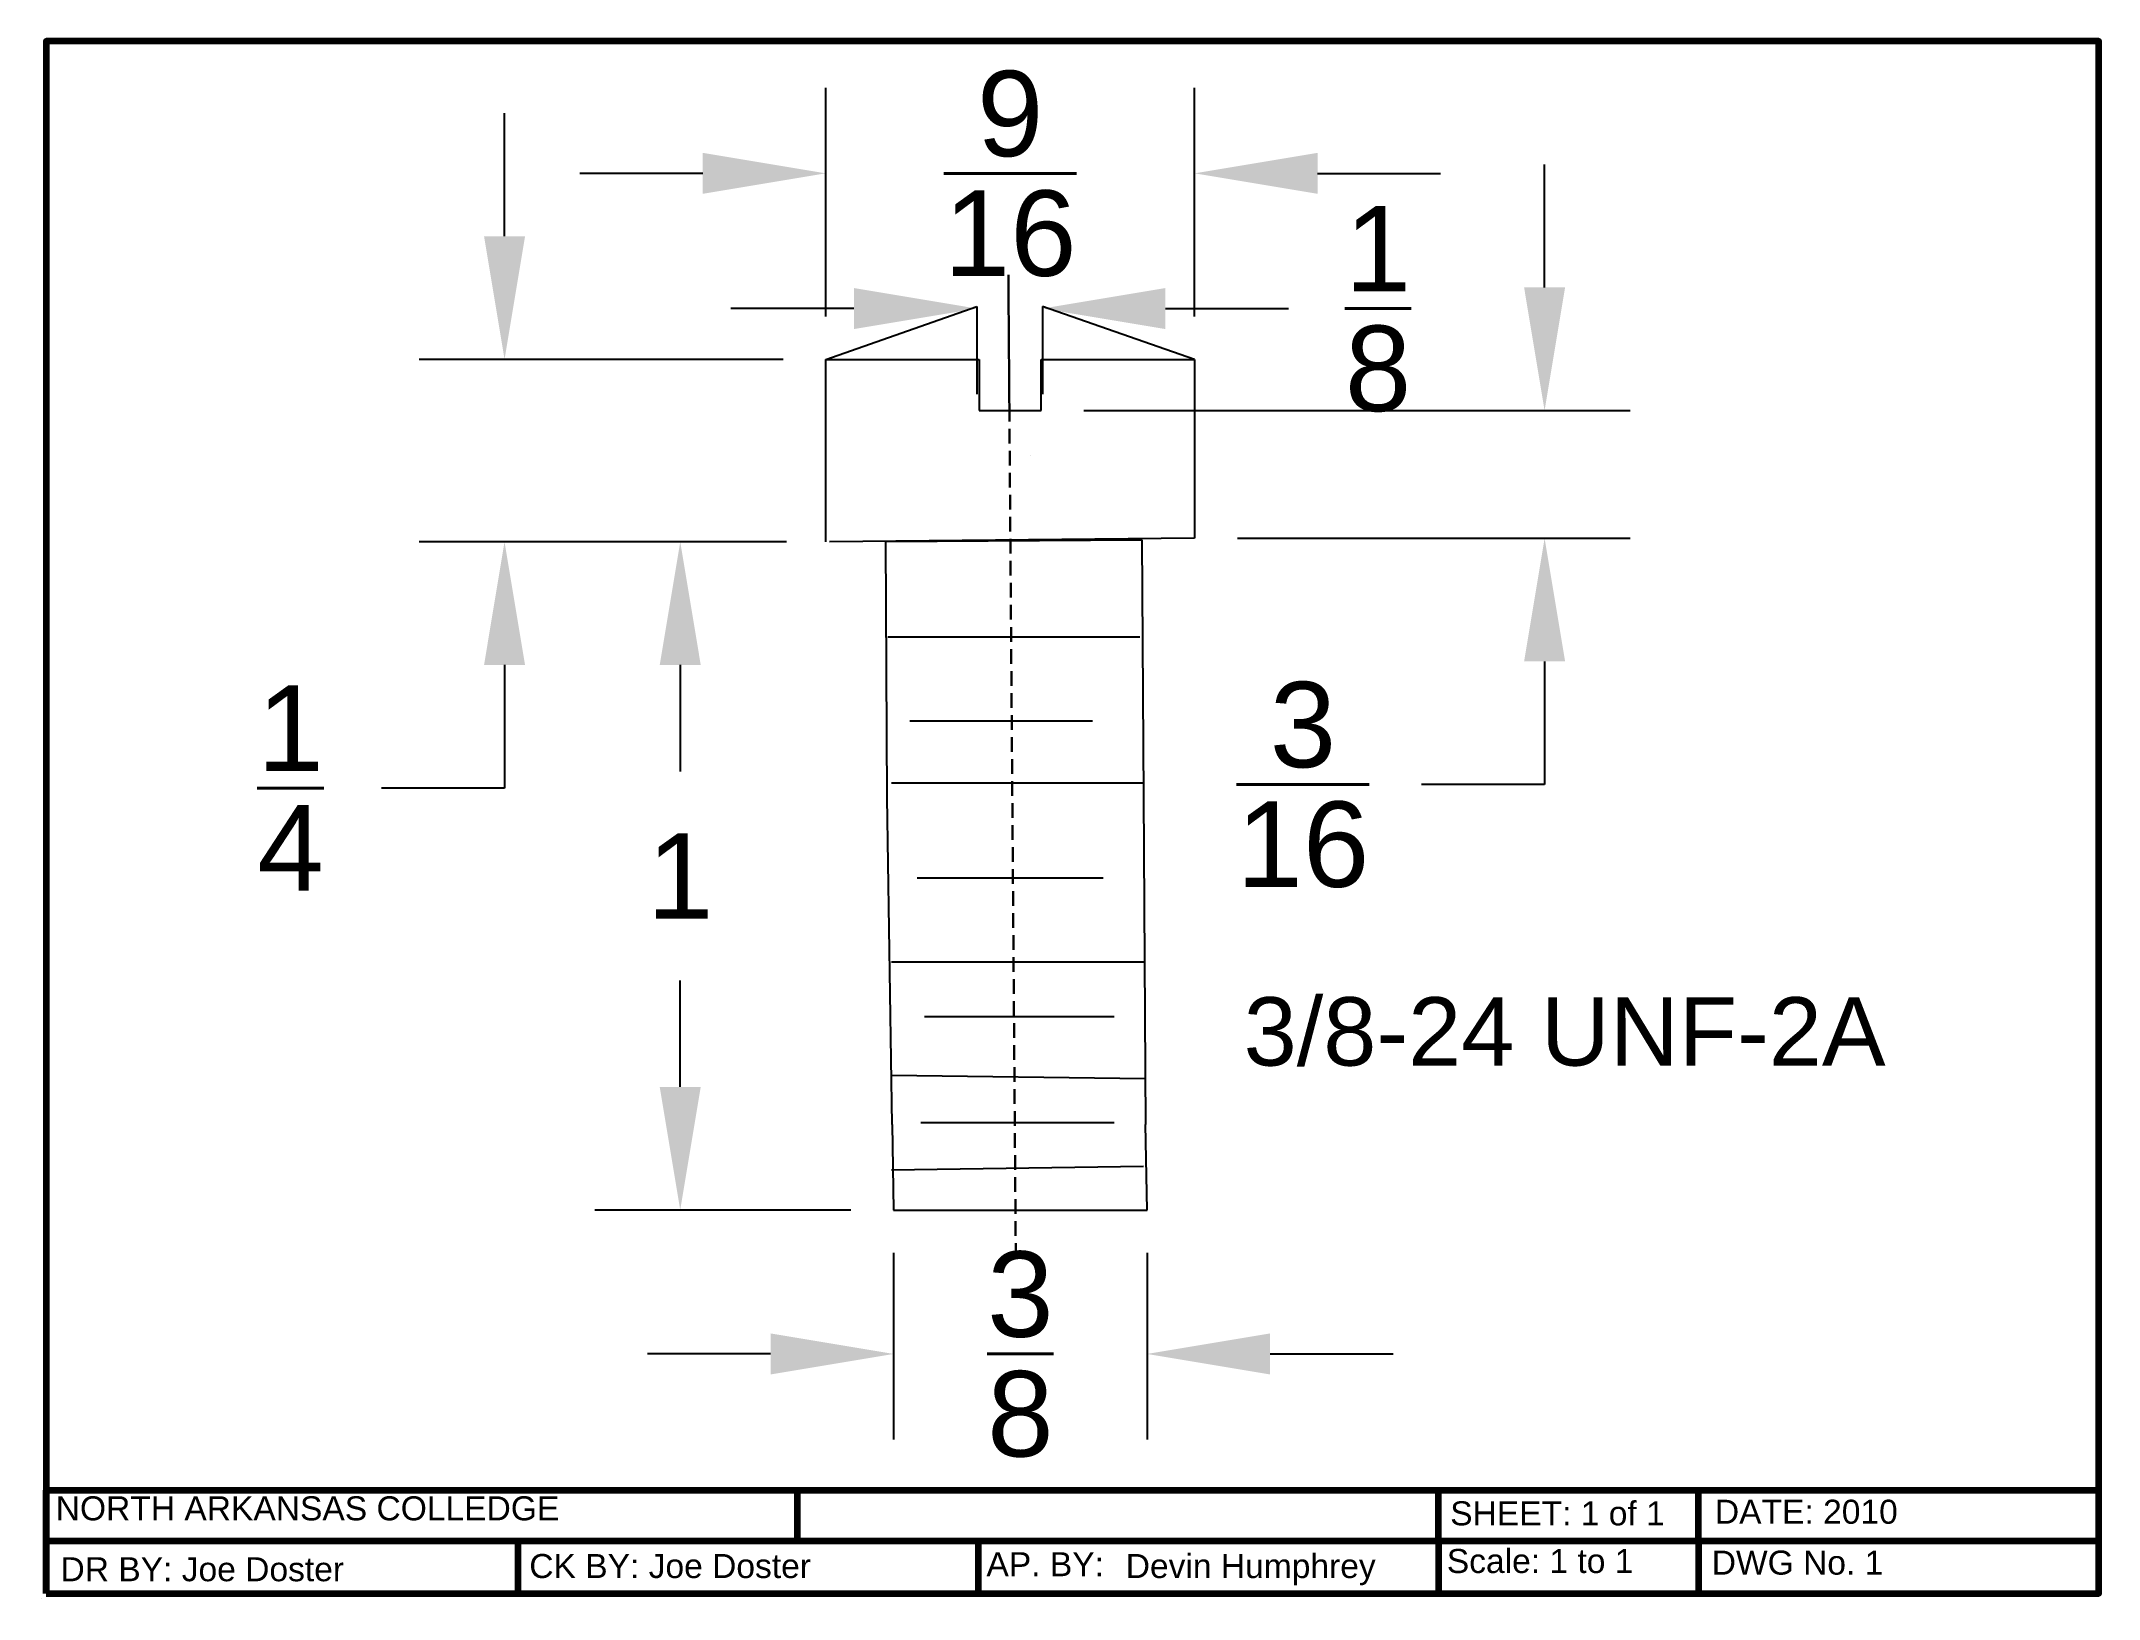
# Paper-space layout 'Layout1' of a CAD drawing. Header units: inches. Extents: x 0.1 to 10.4, y 0.1 to 7.8.
# The model-space entities are those that its viewports show. They can reach past a viewport. Long polylines and large blocks are cut down to what shows.
import ezdxf

# ---------------------------------------------------------------- set-up
doc = ezdxf.new("R2010")
doc.units = ezdxf.units.IN
doc.header["$MEASUREMENT"] = 0
doc.linetypes.add('CENTER', pattern=[2, 1.25, -0.25, 0.25, -0.25])
doc.linetypes.add('HIDDEN', pattern=[0.375, 0.25, -0.125])
for name, color, linetype in [('Center lines', 1, 'CENTER'), ('Object Lines', 5, 'Continuous'), ('Ttitle Block lettering', 3, 'Continuous'), ('Viewport', 7, 'Continuous')]:
    doc.layers.add(name, color=color, linetype=linetype)
for name, color, linetype, lineweight in [('Dimensions', 6, 'Continuous', 40), ('Hidden Lines', 4, 'HIDDEN', 30), ('Title block', 3, 'Continuous', 120)]:
    doc.layers.add(name, color=color, linetype=linetype, lineweight=lineweight)
doc.layers.get('Viewport').off()
doc.styles.get("Standard").update_dxf_attribs({"font": 'arial.ttf'})
doc.dimstyles.new('Mechanical', dxfattribs={"dimtxt": 0.125, "dimasz": 0.18, "dimexe": 0.125, "dimexo": 0.0625, "dimgap": 0.09, "dimtad": 0, "dimtih": 1, "dimtoh": 1, "dimdec": 4, "dimzin": 0, "dimdsep": 46, "dimlunit": 5, "dimtxsty": 'Standard', "dimcen": -0.125, "dimadec": 0, "dimazin": 0, "dimtfac": 1, "dimtdec": 4, "dimtofl": 0, "dimtmove": 0, "dimatfit": 3, "dimfxl": 1, "dimtolj": 1, "dimtzin": 0, "dimarcsym": 0})

# ---------------------------------------------------------------- blocks, each defined once
blk = doc.blocks.new('*D20')
at = {"layer": 'Defpoints', "color": 0}
for p in [(1.4585, 1.8127), (1.6767, 1.8127), (1.7707, 0.8354)]:
    blk.add_point(p, dxfattribs=at)
at = {"layer": 'Dimensions', "color": 0, "lineweight": -2}
for p, q in [((1.6142, 1.8127), (1.3335, 1.8127)), ((1.4585, 1.6327), (1.4585, 1.4768)), ((1.4585, 1.0154), (1.4585, 1.1713)), ((1.7082, 0.8354), (1.3335, 0.8354))]:
    blk.add_line(p, q, dxfattribs=at)
at = {"layer": 'Dimensions', "color": 0}
for points in [[(1.4285, 1.6327), (1.4885, 1.6327), (1.4585, 1.8127)], [(1.4285, 1.0154), (1.4885, 1.0154), (1.4585, 0.8354)]]:
    blk.add_solid(points, dxfattribs=at)
at = {"layer": 'Dimensions', "color": 0, "insert": (1.4585, 1.3241), "char_height": 0.125, "attachment_point": 5}
blk.add_mtext('\\A1;1', dxfattribs=at)
blk = doc.blocks.new('*D21')
at = {"layer": 'Defpoints', "color": 0}
for p in [(1.7707, 0.8354), (2.1417, 0.8354), (2.1417, 0.6249)]:
    blk.add_point(p, dxfattribs=at)
at = {"layer": 'Dimensions', "color": 0, "lineweight": -2}
for p, q in [((1.7707, 0.7729), (1.7707, 0.4999)), ((2.1417, 0.7729), (2.1417, 0.4999)), ((1.5907, 0.6249), (1.4107, 0.6249)), ((2.3217, 0.6249), (2.5017, 0.6249))]:
    blk.add_line(p, q, dxfattribs=at)
at = {"layer": 'Dimensions', "color": 0}
for points in [[(1.5907, 0.6549), (1.5907, 0.5949), (1.7707, 0.6249)], [(2.3217, 0.6549), (2.3217, 0.5949), (2.1417, 0.6249)]]:
    blk.add_solid(points, dxfattribs=at)
at = {"layer": 'Dimensions', "color": 0, "insert": (1.9562, 0.6249), "char_height": 0.125, "attachment_point": 5}
blk.add_mtext('\\A1;{\\H1.000000x;\\S3/8;}', dxfattribs=at)
blk = doc.blocks.new('*D22')
at = {"layer": 'Defpoints', "color": 0}
for p in [(2.2112, 2.3518), (1.6714, 2.0797), (2.2112, 2.0797)]:
    blk.add_point(p, dxfattribs=at)
at = {"layer": 'Dimensions', "color": 0, "lineweight": -2}
for p, q in [((1.6714, 2.1422), (1.6714, 2.4768)), ((2.2112, 2.1422), (2.2112, 2.4768)), ((1.4914, 2.3518), (1.3114, 2.3518)), ((2.3912, 2.3518), (2.5712, 2.3518))]:
    blk.add_line(p, q, dxfattribs=at)
at = {"layer": 'Dimensions', "color": 0}
for points in [[(1.4914, 2.3818), (1.4914, 2.3218), (1.6714, 2.3518)], [(2.3912, 2.3818), (2.3912, 2.3218), (2.2112, 2.3518)]]:
    blk.add_solid(points, dxfattribs=at)
at = {"layer": 'Dimensions', "color": 0, "insert": (1.9413, 2.3518), "char_height": 0.125, "attachment_point": 5}
blk.add_mtext('\\A1;{\\H1.000000x;\\S9/16;}', dxfattribs=at)
blk = doc.blocks.new('*D23')
at = {"layer": 'Defpoints', "color": 0}
for p in [(1.6714, 2.0797), (1.2014, 1.8127), (1.6714, 1.8127)]:
    blk.add_point(p, dxfattribs=at)
at = {"layer": 'Dimensions', "color": 0, "lineweight": -2}
for p, q in [((1.2014, 2.2597), (1.2014, 2.4397)), ((1.6089, 2.0797), (1.0764, 2.0797)), ((1.6089, 1.8127), (1.0764, 1.8127)), ((1.2014, 1.6327), (1.2014, 1.4527)), ((1.2014, 1.4527), (1.0214, 1.4527))]:
    blk.add_line(p, q, dxfattribs=at)
at = {"layer": 'Dimensions', "color": 0}
for points in [[(1.1714, 2.2597), (1.2314, 2.2597), (1.2014, 2.0797)], [(1.1714, 1.6327), (1.2314, 1.6327), (1.2014, 1.8127)]]:
    blk.add_solid(points, dxfattribs=at)
at = {"layer": 'Dimensions', "color": 0, "insert": (0.8882, 1.4527), "char_height": 0.125, "attachment_point": 5}
blk.add_mtext('\\A1;{\\H1.000000x;\\S1/4;}', dxfattribs=at)
blk = doc.blocks.new('*D24')
at = {"layer": 'Defpoints', "color": 0}
for p in [(1.8926, 2.1571), (1.9884, 2.1571), (1.9884, 2.154)]:
    blk.add_point(p, dxfattribs=at)
at = {"layer": 'Dimensions', "color": 0, "lineweight": -2}
for p, q in [((1.7126, 2.154), (1.5326, 2.154)), ((2.1684, 2.154), (2.3484, 2.154)), ((1.8926, 2.0946), (1.8926, 2.029)), ((1.9884, 2.0946), (1.9884, 2.029))]:
    blk.add_line(p, q, dxfattribs=at)
at = {"layer": 'Dimensions', "color": 0}
for points in [[(1.7126, 2.184), (1.7126, 2.124), (1.8926, 2.154)], [(2.1684, 2.184), (2.1684, 2.124), (1.9884, 2.154)]]:
    blk.add_solid(points, dxfattribs=at)
at = {"layer": 'Dimensions', "color": 0, "insert": (2.4796, 2.154), "char_height": 0.125, "attachment_point": 5}
blk.add_mtext('\\A1;{\\H1.000000x;\\S1/8;}', dxfattribs=at)
blk = doc.blocks.new('*D25')
at = {"layer": 'Defpoints', "color": 0}
for p in [(1.9867, 2.0049), (2.2112, 1.818), (2.7233, 1.818)]:
    blk.add_point(p, dxfattribs=at)
at = {"layer": 'Dimensions', "color": 0, "lineweight": -2}
for p, q in [((2.7233, 2.1849), (2.7233, 2.3649)), ((2.0492, 2.0049), (2.8483, 2.0049)), ((2.2737, 1.818), (2.8483, 1.818)), ((2.7233, 1.638), (2.7233, 1.458)), ((2.7233, 1.458), (2.5433, 1.458))]:
    blk.add_line(p, q, dxfattribs=at)
at = {"layer": 'Dimensions', "color": 0}
for points in [[(2.6933, 2.1849), (2.7533, 2.1849), (2.7233, 2.0049)], [(2.6933, 1.638), (2.7533, 1.638), (2.7233, 1.818)]]:
    blk.add_solid(points, dxfattribs=at)
at = {"layer": 'Dimensions', "color": 0, "insert": (2.3697, 1.458), "char_height": 0.125, "attachment_point": 5}
blk.add_mtext('\\A1;{\\H1.000000x;\\S3/16;}', dxfattribs=at)

msp = doc.modelspace()

# ---------------------------------------------------------------- linework, layer by layer
at = {"layer": 'Center lines'}
msp.add_line((1.97161, 1.93979), (1.97161, 1.93979), dxfattribs=at)
msp.add_line((1.97161, 1.93979), (1.97161, 1.93979), dxfattribs=at)
at = {"layer": 'Hidden Lines'}
msp.add_line((1.94017, 2.00495), (1.93866, 2.20334), dxfattribs=at)
at = {"layer": 'Hidden Lines', "color": 1}
msp.add_line((1.93866, 2.20334), (1.9495, 0.77347), dxfattribs=at)
at = {"layer": 'Object Lines'}
for p, q in [((1.67139, 2.07971), (1.89255, 2.15708)), ((1.89255, 2.15708), (1.89255, 2.08048)), ((2.21119, 2.07971), (1.98839, 2.15708)), ((1.98839, 2.15708), (1.98839, 2.08048)), ((1.67139, 1.81269), (1.67139, 2.07971)), ((1.67139, 2.07971), (1.89586, 2.07971)), ((1.89586, 2.07971), (1.89586, 2.00495)), ((1.98672, 2.00495), (1.98672, 2.07971)), ((1.98672, 2.07971), (2.21119, 2.07971)), ((2.21119, 2.07971), (2.21119, 1.81803)), ((1.89586, 2.00495), (1.98672, 2.00495)), ((2.21119, 1.81803), (1.67673, 1.81269)), ((1.7591, 1.81348), (2.1341, 1.81579)), ((1.76141, 1.43849), (1.7591, 1.81348)), ((2.1341, 1.81579), (2.1364, 1.44079)), ((1.76224, 1.67383), (2.13102, 1.67383)), ((1.79431, 1.551), (2.06154, 1.551)), ((1.76759, 1.46021), (2.13636, 1.46021)), ((1.76876, 0.96061), (1.76141, 1.43849)), ((2.1364, 1.44079), (2.13935, 0.96061)), ((1.805, 1.32136), (2.07757, 1.32136)), ((1.76759, 1.19853), (2.13636, 1.19853)), ((1.81569, 1.11842), (2.09361, 1.11842)), ((1.76765, 1.03289), (2.13894, 1.02762)), ((1.81034, 0.96355), (2.09361, 0.96355)), ((1.76876, 0.96061), (1.77069, 0.83542)), ((2.14171, 0.83537), (2.13935, 0.96061)), ((1.76759, 0.89412), (2.13636, 0.89946)), ((1.77069, 0.83542), (2.14171, 0.83537))]:
    msp.add_line(p, q, dxfattribs=at)

# ---------------------------------------------------------------- texts
at = {"layer": 'Ttitle Block lettering'}
msp.add_text('3/8-24 UNF-2A', height=0.1, dxfattribs=at).set_placement((2.28296, 1.04667))

# ---------------------------------------------------------------- dimensions: what is measured, and where the dimension line sits
at = {"layer": 'Dimensions'}
for base, p1, p2, picture, middle in [((2.21119, 2.35181), (1.67139, 2.07971), (2.21119, 2.07971), '*D22', (1.94129, 2.35181)), ((1.98839, 2.15398), (1.89255, 2.15708), (1.98839, 2.15708), '*D24', (2.47957, 2.15398)), ((2.14171, 0.62495), (1.77069, 0.83542), (2.14171, 0.83537), '*D21', (1.9562, 0.62495))]:
    dim = msp.add_linear_dim(base=base, p1=p1, p2=p2, dimstyle='Mechanical', dxfattribs=at)
    dim.commit()
    dim.dimension.update_dxf_attribs({"geometry": picture, "text_midpoint": middle})
for base, p1, p2, picture, middle in [((1.2014, 1.81269), (1.67139, 2.07971), (1.67139, 1.81269), '*D23', (0.88817, 1.45269)), ((2.72326, 1.81803), (1.98672, 2.00495), (2.21119, 1.81803), '*D25', (2.36966, 1.45803)), ((1.45849, 1.81269), (1.77069, 0.83542), (1.67673, 1.81269), '*D20', (1.45849, 1.32405))]:
    dim = msp.add_linear_dim(base=base, p1=p1, p2=p2, angle=90, dimstyle='Mechanical', dxfattribs=at)
    dim.commit()
    dim.dimension.update_dxf_attribs({"geometry": picture, "text_midpoint": middle})

psp = doc.layouts.get("Layout1")

# ---------------------------------------------------------------- linework, layer by layer
at = {"layer": 'Title block'}
for p, q in [((0.114, 0.093), (0.114, 0.61)), ((0.114, 0.61), (10.364, 0.61)), ((0.114, 0.61), (3.864, 0.61)), ((3.864, 0.61), (3.864, 0.357)), ((7.067, 0.357), (7.067, 0.61)), ((8.365, 0.357), (8.365, 0.61)), ((0.115, 0.357), (10.364, 0.357)), ((2.468, 0.357), (2.468, 0.093)), ((4.768, 0.357), (4.768, 0.093)), ((7.067, 0.357), (7.067, 0.093)), ((8.365, 0.357), (8.365, 0.093)), ((0.114, 0.093), (2.456, 0.093))]:
    psp.add_line(p, q, dxfattribs=at)
for points in [[(0.114, 0.093), (10.364, 0.093), (10.364, 7.843), (0.114, 7.843)], [(0.088, 0.067), (0.088, 0.067), (0.088, 0.067), (0.088, 0.067)]]:
    psp.add_lwpolyline(points, close=True, dxfattribs=at)

# ---------------------------------------------------------------- texts
for s, p in [('NORTH ARKANSAS COLLEDGE', (0.161, 0.459)), ('SHEET: 1 of 1', (7.125, 0.434)), ('DATE: 2010', (8.447, 0.442)), ('Scale: 1 to 1', (7.108, 0.196)), ('DWG No. 1', (8.431, 0.188)), ('DR BY: Joe Doster', (0.185, 0.155)), ('CK BY: Joe Doster', (2.526, 0.171)), ('AP. BY:', (4.809, 0.18)), (' Devin Humphrey', (5.458, 0.171))]:
    psp.add_text(s, height=0.12, dxfattribs=at).set_placement(p)

# ---------------------------------------------------------------- viewports
at = {"layer": 'Viewport'}
psp.add_viewport(center=(5.239, 4.226), size=(10.25, 7.2333), view_center_point=(2.03256, 1.48528), view_height=2.1194393, dxfattribs=at)

doc.saveas('drawing.dxf')
